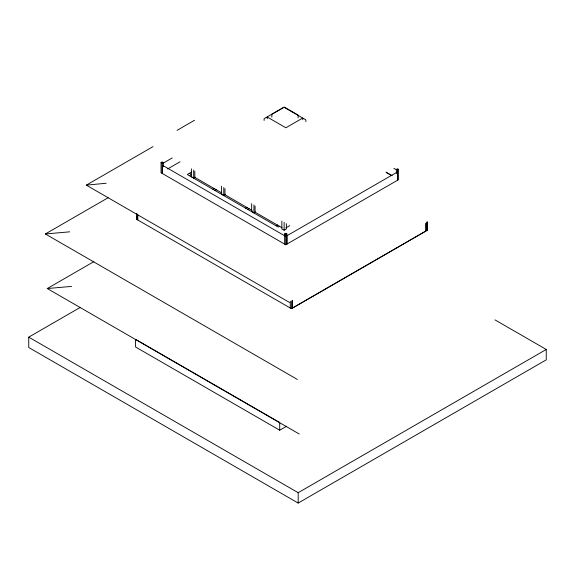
<?xml version="1.0" encoding="UTF-8"?>
<svg xmlns="http://www.w3.org/2000/svg" width="575" height="575" viewBox="0 0 575 575"><rect width="100%" height="100%" fill="white"/><g stroke="black" fill="none" stroke-linecap="round" stroke-linejoin="round"><path stroke-width="0.86" d="M292.488 300.531L292.431 308.049L292.431 300.56M425.982 230.942L425.982 223.265M427.096 230.302L427.096 221.979L427.096 230.302L291.381 308.66L136.721 219.362L137.454 214.238M136.706 219.37L136.721 213.39M177.021 130.374L194.537 120.261M289.512 302.464L86.308 185.143L153.007 146.632M396.383 173.643L396.383 169.381L397.49 168.741L398.597 169.381L398.597 179.623L285.768 244.763L161.043 172.752L161.043 162.509L162.15 161.87L163.257 162.509L163.257 166.779M161.043 162.509L162.15 163.149L163.257 162.509M162.919 163.322L172.205 157.96M297.34 379.442L45.367 233.967L108.208 197.685M167.584 168.971L180.018 161.798M191.734 171.968L187.313 174.52L278.322 227.068L279.723 226.255M189.412 175.734L191.511 174.52L189.412 173.305M191.403 168.827L191.403 176.712L193.689 178.027L195.177 177.165M212.836 189.254L214.389 188.356M214.935 190.469L216.337 189.657M299.244 434.01L47.272 288.535L93.818 261.661M221.512 186.214L221.512 194.091L223.797 195.414L225.285 194.551M245.575 208.157L247.135 207.259M247.681 209.372L249.076 208.567M495.003 319.887L546.25 349.471L546.25 359.842L298.181 503.067L28.75 347.508L28.75 337.137L80.076 307.503M251.663 203.615L251.663 211.499L253.942 212.815L255.437 211.959M276.223 225.853L277.783 224.954M285.962 227.844L289.757 225.652M281.843 221.044L281.843 228.929L284.129 230.244L286.364 228.951L286.364 223.697M284.661 244.123L284.661 233.881L285.768 233.242L286.875 233.881L286.875 244.123M284.661 233.881L285.768 234.521L286.875 233.881M396.383 169.381L397.49 170.02L398.597 169.381M292.56 308.063L426.061 230.985L425.989 223.459M279.709 430.208L279.709 422.524L135.556 339.315L135.563 346.991L279.709 430.208L286.681 426.183M28.75 337.137L298.181 492.696L546.25 349.471M86.308 185.143L106.174 183.26M45.367 233.967L69.647 231.833M47.272 288.535L71.552 286.408M393.803 168.31L396.125 169.654M386.048 172.155L392.251 175.734M386.206 172.464L391.625 175.598M221.914 193.013L194.824 177.373L194.824 171.242M252.058 210.421L224.969 194.774L224.969 188.643M282.152 227.815L255.063 212.175L255.063 206.037M285.768 236.44L162.366 165.197L162.366 173.521M397.548 180.291L397.49 171.939L286.903 235.786L286.961 244.138M427.211 222.051L427.211 230.374M397.49 170.02L397.49 180.263M305.864 121.67L305.864 119.873L283.942 107.216L264.105 118.666L264.105 120.462M302.73 119.78L302.73 118.055L285.876 127.787L267.238 117.027L267.238 118.759M298.181 492.696L298.181 503.067M298.116 117.918L298.116 115.058L284.33 107.094L271.853 114.296L271.853 117.156M292.488 300.337L292.488 308.02M291.381 300.977L291.381 308.66M290.267 301.192L290.267 308.02M285.768 234.521L285.768 244.763M284.129 222.36L284.129 230.244M253.942 204.93L253.942 212.815M223.797 187.529L223.797 195.414M193.689 170.143L193.689 178.027M162.15 163.149L162.15 173.391M137.827 214.885L137.827 220.002"/></g></svg>
